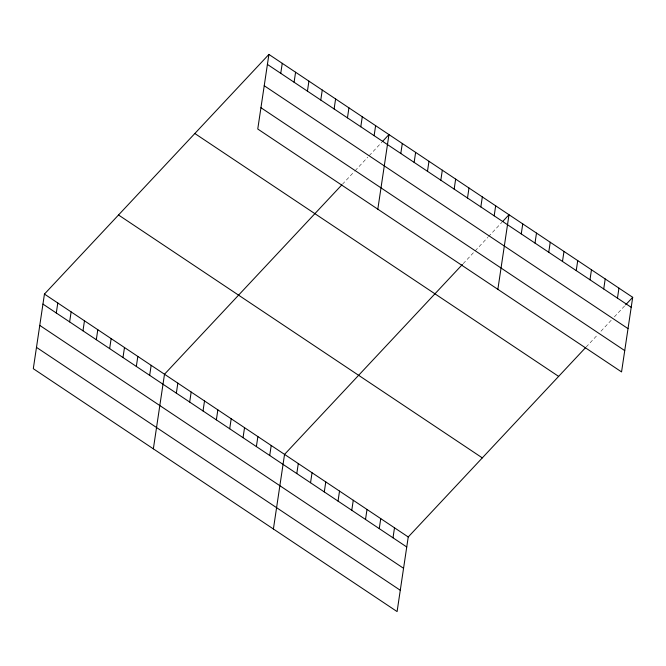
<?xml version="1.0" encoding="UTF-8"?>
<svg xmlns="http://www.w3.org/2000/svg" width="666" height="666" viewBox="0 0 666 666"><rect width="100%" height="100%" fill="white"/><g stroke="black" fill="none" stroke-linecap="round" stroke-linejoin="round"><path stroke-width="0.5" stroke-dasharray="3.33 2.5" d="M342.399 184.291L354.395 171.487M355.095 170.729L367.798 157.168M369.205 155.661L381.909 142.108M463.161 263.686L474.442 251.64M475.149 250.882L487.845 237.329M488.553 236.572L501.956 222.261M586.138 347.028L597.427 334.973M600.957 331.21L611.538 319.905M614.36 316.899L624.941 305.594"/><path stroke-width="1" d="M268.906 54.421L257.759 129.021L621.553 371.919L632.7 297.311L268.906 54.421L44.447 294.081L33.3 368.689L397.094 611.579L408.241 536.979L585.439 347.777M56.294 312.987L57.792 302.988M69.63 321.894L71.129 311.896M82.975 330.802L84.465 320.804M96.312 339.71L97.802 329.712M109.649 348.618L111.147 338.611M122.985 357.517L124.484 347.519M136.33 366.425L137.82 356.427M149.667 375.333L151.165 365.334M153.355 448.842L164.502 374.242L341.691 185.04M176.348 393.14L177.839 383.141M189.685 402.048L191.175 392.049M203.022 410.955L204.52 400.957M216.358 419.863L217.857 409.865M280.752 73.327L282.251 63.328M229.703 428.771L231.194 418.772M294.089 82.234L295.587 72.236M243.04 437.67L244.539 427.672M307.434 91.134L308.924 81.135M256.377 446.578L257.875 436.58M320.771 100.042L322.269 90.043M269.722 455.486L271.212 445.487M334.107 108.949L335.606 98.951M273.401 528.995L284.548 454.395L462.454 264.444M347.452 117.857L348.942 107.859M296.803 473.568L298.293 463.569M360.789 126.765L362.279 116.758M310.547 482.742L312.038 472.743M374.125 135.664L375.624 125.666M324.284 491.916L325.782 481.918M377.813 209.182L388.961 134.574L382.609 141.35M338.028 501.098L339.527 491.1M400.807 153.48L402.297 143.481M351.773 510.273L353.271 500.274M414.144 162.387L415.634 152.389M365.517 519.447L367.008 509.448M427.48 171.295L428.979 161.289M379.262 528.621L380.752 518.623M440.825 180.195L442.316 170.196M393.007 537.795L394.497 527.797M454.162 189.102L455.652 179.104M467.499 198.01L468.997 188.012M480.835 206.918L482.334 196.92M494.18 215.826L495.671 205.819M497.86 289.335L509.007 214.727L502.663 221.512M521.262 233.908L522.752 223.901M535.006 243.082L536.496 233.083M548.742 252.256L550.241 242.257M562.487 261.43L563.985 251.432M576.232 270.604L577.73 260.606M589.976 279.787L591.466 269.78M603.721 288.961L605.211 278.962M617.465 298.135L618.955 288.137M625.649 304.845L632.7 297.311M267.416 64.419L631.202 307.309M264.227 85.739L628.021 328.629M260.947 107.709L624.733 350.599M194.838 133.508L558.632 376.398M118.523 214.993L482.309 457.883M44.447 294.081L408.241 536.979M42.957 304.087L406.743 546.977M39.769 325.399L403.563 568.298M36.488 347.369L400.274 590.259"/></g></svg>
